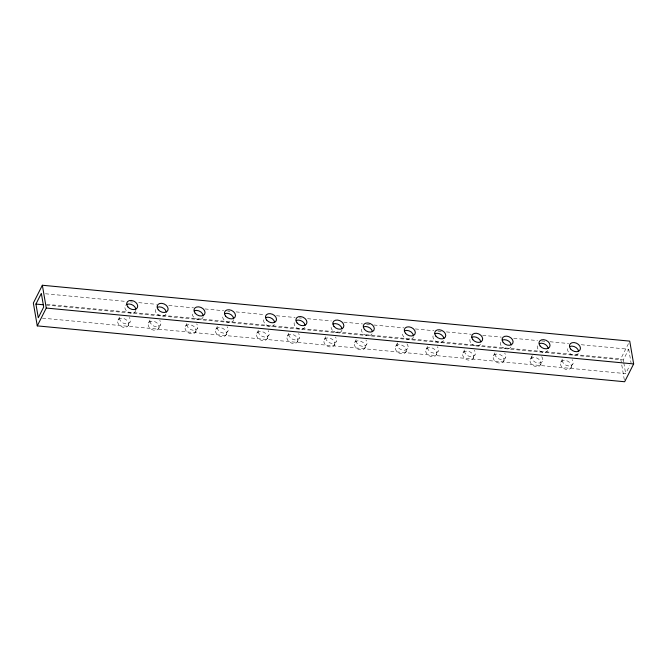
<?xml version="1.0" encoding="UTF-8"?>
<svg xmlns="http://www.w3.org/2000/svg" width="667" height="667" viewBox="0 0 667 667"><rect width="100%" height="100%" fill="white"/><g stroke="black" fill="none" stroke-linecap="round" stroke-linejoin="round"><path stroke-width="0.5" stroke-dasharray="3.33 2.5" d="M118.051 320.102L119.843 316.542A5.811 4.219 26.8 0 0 125.763 323.828A5.811 4.219 26.8 0 0 129.323 317.442M128.306 325.563A5.811 4.219 26.8 0 0 122.395 318.276A5.811 4.219 26.8 0 0 118.826 324.662A5.811 4.219 26.8 0 0 128.306 325.563L130.107 322.003M148.474 322.995L150.275 319.435A5.811 4.219 26.8 0 0 156.186 326.722A5.811 4.219 26.8 0 0 159.755 320.335M158.738 328.456A5.811 4.219 26.8 0 0 152.818 321.169A5.811 4.219 26.8 0 0 149.258 327.555A5.811 4.219 26.8 0 0 158.738 328.456L160.53 324.896M185.401 326.505L187.202 322.945A5.811 4.219 26.8 0 0 193.113 330.24A5.811 4.219 26.8 0 0 196.673 323.845M195.656 331.974A5.811 4.219 26.8 0 0 189.745 324.679A5.811 4.219 26.8 0 0 186.185 331.074A5.811 4.219 26.8 0 0 195.656 331.974L197.457 328.406M215.833 329.406L217.634 325.838A5.811 4.219 26.8 0 0 223.545 333.133A5.811 4.219 26.8 0 0 227.105 326.738M226.088 334.867A5.811 4.219 26.8 0 0 220.177 327.572A5.811 4.219 26.8 0 0 216.617 333.967A5.811 4.219 26.8 0 0 226.088 334.867L227.889 331.299M256.853 333.308L258.654 329.74A5.811 4.219 26.8 0 0 264.574 337.035A5.811 4.219 26.8 0 0 268.134 330.64M267.117 338.769A5.811 4.219 26.8 0 0 261.206 331.474A5.811 4.219 26.8 0 0 257.637 337.869A5.811 4.219 26.8 0 0 267.117 338.769L268.918 335.201M287.285 336.201L289.086 332.633A5.811 4.219 26.8 0 0 294.997 339.928A5.811 4.219 26.8 0 0 298.566 333.533M297.54 341.662A5.811 4.219 26.8 0 0 291.629 334.367A5.811 4.219 26.8 0 0 288.069 340.762A5.811 4.219 26.8 0 0 297.54 341.662L299.341 338.094M324.212 339.711L326.013 336.151A5.811 4.219 26.8 0 0 331.924 343.438A5.811 4.219 26.8 0 0 335.484 337.052M334.467 345.173A5.811 4.219 26.8 0 0 328.556 337.886A5.811 4.219 26.8 0 0 324.996 344.272A5.811 4.219 26.8 0 0 334.467 345.173L336.268 341.612M354.644 342.605L356.445 339.044A5.811 4.219 26.8 0 0 362.356 346.331A5.811 4.219 26.8 0 0 365.916 339.945M364.899 348.066A5.811 4.219 26.8 0 0 358.988 340.779A5.811 4.219 26.8 0 0 355.428 347.165A5.811 4.219 26.8 0 0 364.899 348.066L366.7 344.505M395.664 346.507L397.465 342.946M405.928 351.976A5.811 4.219 26.8 0 0 400.017 344.681A5.811 4.219 26.8 0 0 396.448 351.067A5.811 4.219 26.8 0 0 405.928 351.976L407.729 348.407M426.096 349.4L427.897 345.839A5.811 4.219 26.8 0 0 433.808 353.135A5.811 4.219 26.8 0 0 437.377 346.74M436.351 354.869A5.811 4.219 26.8 0 0 430.44 347.574A5.811 4.219 26.8 0 0 426.88 353.969A5.811 4.219 26.8 0 0 436.351 354.869L438.152 351.301M463.023 352.918L464.824 349.35A5.811 4.219 26.8 0 0 470.735 356.645A5.811 4.219 26.8 0 0 474.295 350.25M473.278 358.379A5.811 4.219 26.8 0 0 467.367 351.084A5.811 4.219 26.8 0 0 463.807 357.479A5.811 4.219 26.8 0 0 473.278 358.379L475.079 354.811M493.455 355.811L495.256 352.243A5.811 4.219 26.8 0 0 501.167 359.538A5.811 4.219 26.8 0 0 504.727 353.143M503.71 361.272A5.811 4.219 26.8 0 0 497.799 353.977A5.811 4.219 26.8 0 0 494.239 360.372A5.811 4.219 26.8 0 0 503.71 361.272L505.511 357.712M530.373 359.321L532.174 355.761M540.637 364.782A5.811 4.219 26.8 0 0 534.726 357.495A5.811 4.219 26.8 0 0 531.157 363.882A5.811 4.219 26.8 0 0 540.637 364.782L542.438 361.222M560.805 362.214L562.606 358.654A5.811 4.219 26.8 0 0 568.517 365.941A5.811 4.219 26.8 0 0 572.078 359.555M571.06 367.675A5.811 4.219 26.8 0 0 565.149 360.388A5.811 4.219 26.8 0 0 561.589 366.775A5.811 4.219 26.8 0 0 571.06 367.675L572.861 364.115M624.304 379.765L620.735 358.946L628.831 342.905M623.653 361.898L623.32 359.938L628.714 349.25L581.065 344.714M42.43 318.151L625.663 373.62L629.715 365.608M45.481 293.772L126.28 301.459M130.424 301.851L132.5 302.051M138.711 302.635L156.328 304.31M168.759 305.494L193.622 307.862M205.011 308.946L223.662 310.722M227.806 311.114L229.882 311.314M236.093 311.898L264.065 314.566M276.497 315.741L295.139 317.517M299.283 317.909L301.359 318.109M307.57 318.701L331.399 320.969M343.83 322.153L362.481 323.92M366.625 324.32L369.726 324.612M373.87 325.004L403.919 327.864M415.316 328.948L433.959 330.724M438.102 331.115L441.212 331.416M446.39 331.908L471.252 334.267M482.65 335.351L501.292 337.127M513.723 338.311L537.552 340.579M541.696 340.97L544.806 341.262M549.983 341.754L568.634 343.53M46.757 304.352L620.735 358.946M46.29 305.052L623.32 359.938M628.714 349.25L631.065 362.931M623.82 362.873L625.663 373.62M135.868 310.255A5.811 4.219 26.8 0 1 128.322 312.264A5.811 4.219 26.8 0 1 125.955 304.986M578.264 353.418A5.811 4.219 26.8 0 1 571.077 354.377A5.811 4.219 26.8 0 1 568.009 347.957M443.555 340.612A5.811 4.219 26.8 0 1 435.718 341.179A5.811 4.219 26.8 0 1 434.009 334.284M304.744 327.405A5.811 4.219 26.8 0 1 297.557 328.364A5.811 4.219 26.8 0 1 294.489 321.944M372.103 333.808A5.811 4.219 26.8 0 1 364.916 334.767A5.811 4.219 26.8 0 1 361.839 328.347M342.029 329.865A5.811 4.219 26.8 0 1 335.176 332.199A5.811 4.219 26.8 0 1 331.416 325.454M480.482 344.122A5.811 4.219 26.8 0 1 473.295 345.081A5.811 4.219 26.8 0 1 470.227 338.661M413.49 336.668A5.811 4.219 26.8 0 1 406.628 338.994A5.811 4.219 26.8 0 1 402.868 332.249M406.945 343.847A5.811 4.219 26.8 0 1 406.378 349.708A5.811 4.219 26.8 0 1 398.908 348.207A5.811 4.219 26.8 0 1 398.174 342.079M274.32 324.512A5.811 4.219 26.8 0 1 267.133 325.471A5.811 4.219 26.8 0 1 264.057 319.051M547.84 350.525A5.811 4.219 26.8 0 1 540.654 351.484A5.811 4.219 26.8 0 1 537.577 345.064M203.218 316.667A5.811 4.219 26.8 0 1 196.365 319.001A5.811 4.219 26.8 0 1 192.605 312.248M541.654 356.662A5.811 4.219 26.8 0 1 541.087 362.523A5.811 4.219 26.8 0 1 533.617 361.022A5.811 4.219 26.8 0 1 532.883 354.894M510.914 347.015A5.811 4.219 26.8 0 1 503.727 347.974A5.811 4.219 26.8 0 1 500.65 341.554M165.933 314.199A5.811 4.219 26.8 0 1 158.746 315.157A5.811 4.219 26.8 0 1 155.678 308.738M233.65 319.56A5.811 4.219 26.8 0 1 226.788 321.894A5.811 4.219 26.8 0 1 223.028 315.149"/><path stroke-width="1" d="M42.354 285.251L33.35 303.076L37.269 325.88L624.646 381.749L633.65 363.924L629.731 341.12L42.354 285.251L46.265 308.054L37.269 325.88M35.935 304.069L41.337 293.38L43.68 307.062L38.286 317.75L35.935 304.069L43.188 304.761M46.265 308.054L633.65 363.924M194.322 310.772A5.811 4.219 26.8 0 1 203.202 315.499M224.746 313.665A5.811 4.219 26.8 0 1 233.633 318.401M435.017 333.667A5.811 4.219 26.8 0 1 443.897 338.394M569.726 346.481A5.811 4.219 26.8 0 1 578.606 351.209M404.586 330.774A5.811 4.219 26.8 0 1 413.473 335.501M471.944 337.177A5.811 4.219 26.8 0 1 480.824 341.913M296.206 320.46A5.811 4.219 26.8 0 1 305.086 325.196M265.774 317.567A5.811 4.219 26.8 0 1 274.662 322.303M333.133 323.979A5.811 4.219 26.8 0 1 342.013 328.706M363.557 326.872A5.811 4.219 26.8 0 1 372.444 331.599M539.295 343.588A5.811 4.219 26.8 0 1 548.174 348.316M126.963 304.369A5.811 4.219 26.8 0 1 135.851 309.096M157.395 307.262A5.811 4.219 26.8 0 1 166.275 311.989M502.368 340.07A5.811 4.219 26.8 0 1 511.256 344.806M195.189 313.248A5.811 4.219 26.8 0 0 204.661 314.149A5.811 4.219 26.8 0 0 198.749 306.853A5.811 4.219 26.8 0 0 195.189 313.248M127.831 306.845A5.811 4.219 26.8 0 0 137.31 307.745A5.811 4.219 26.8 0 0 131.399 300.45A5.811 4.219 26.8 0 0 127.831 306.845M225.613 316.141A5.811 4.219 26.8 0 0 235.092 317.042A5.811 4.219 26.8 0 0 229.181 309.755A5.811 4.219 26.8 0 0 225.613 316.141M570.593 348.958A5.811 4.219 26.8 0 0 580.065 349.858A5.811 4.219 26.8 0 0 574.154 342.563A5.811 4.219 26.8 0 0 570.593 348.958M435.884 336.143A5.811 4.219 26.8 0 0 445.356 337.043A5.811 4.219 26.8 0 0 439.445 329.748A5.811 4.219 26.8 0 0 435.884 336.143M297.073 322.936A5.811 4.219 26.8 0 0 306.545 323.837A5.811 4.219 26.8 0 0 300.634 316.55A5.811 4.219 26.8 0 0 297.073 322.936M364.424 329.348A5.811 4.219 26.8 0 0 373.904 330.248A5.811 4.219 26.8 0 0 367.992 322.953A5.811 4.219 26.8 0 0 364.424 329.348M334 326.455A5.811 4.219 26.8 0 0 343.472 327.355A5.811 4.219 26.8 0 0 337.56 320.06A5.811 4.219 26.8 0 0 334 326.455M472.811 339.653A5.811 4.219 26.8 0 0 482.283 340.554A5.811 4.219 26.8 0 0 476.371 333.267A5.811 4.219 26.8 0 0 472.811 339.653M405.453 333.25A5.811 4.219 26.8 0 0 414.932 334.15A5.811 4.219 26.8 0 0 409.021 326.855A5.811 4.219 26.8 0 0 405.453 333.25M266.642 320.043A5.811 4.219 26.8 0 0 276.121 320.944A5.811 4.219 26.8 0 0 270.21 313.657A5.811 4.219 26.8 0 0 266.642 320.043M540.162 346.065A5.811 4.219 26.8 0 0 549.641 346.965A5.811 4.219 26.8 0 0 543.722 339.67A5.811 4.219 26.8 0 0 540.162 346.065M503.235 342.546A5.811 4.219 26.8 0 0 512.715 343.447A5.811 4.219 26.8 0 0 506.803 336.16A5.811 4.219 26.8 0 0 503.235 342.546M158.262 309.738A5.811 4.219 26.8 0 0 167.734 310.639A5.811 4.219 26.8 0 0 161.823 303.343A5.811 4.219 26.8 0 0 158.262 309.738"/></g></svg>
